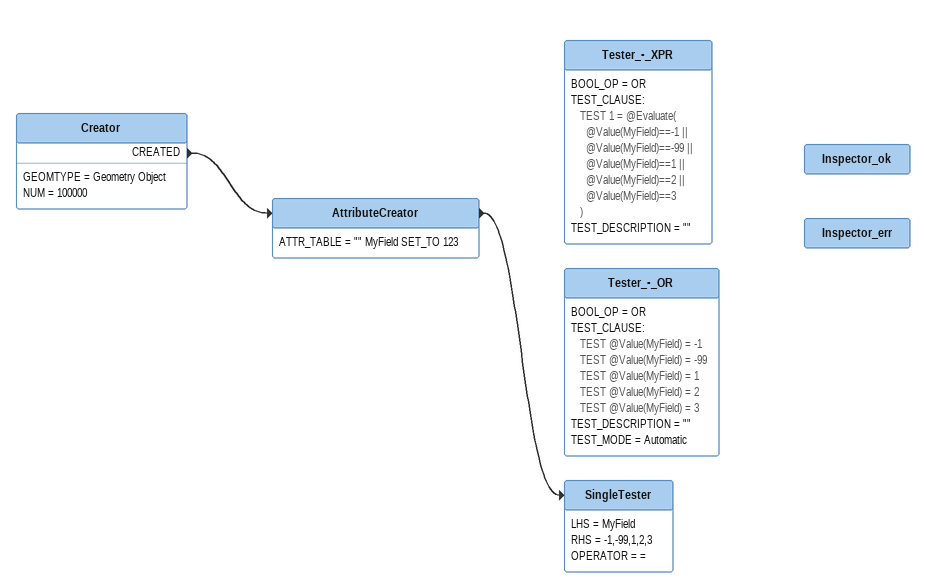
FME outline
Creator
    GEOMTYPE = Geometry Object
    NUM = 100000
    CREATED -> AttributeCreator
AttributeCreator
    ATTR_TABLE = "" MyField SET_TO 123
    -> SingleTester
SingleTester
    LHS = MyField
    RHS = -1,-99,1,2,3
    OPERATOR = =
Tester_-_XPR
    BOOL_OP = OR
    TEST_CLAUSE:
      TEST 1 = @Evaluate(
        @Value(MyField)==-1 ||
        @Value(MyField)==-99 ||
        @Value(MyField)==1 ||
        @Value(MyField)==2 ||
        @Value(MyField)==3
      )
    TEST_DESCRIPTION = ""
Tester_-_OR
    BOOL_OP = OR
    TEST_CLAUSE:
      TEST @Value(MyField) = -1
      TEST @Value(MyField) = -99
      TEST @Value(MyField) = 1
      TEST @Value(MyField) = 2
      TEST @Value(MyField) = 3
    TEST_DESCRIPTION = ""
    TEST_MODE = Automatic
Inspector_ok
Inspector_err
